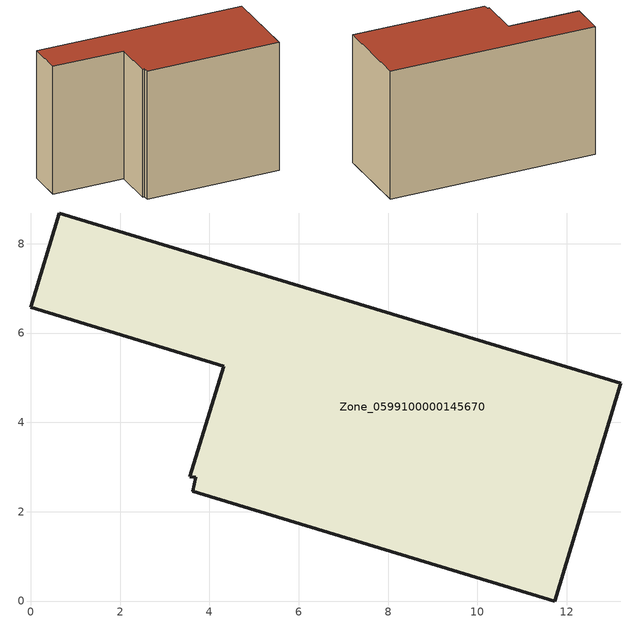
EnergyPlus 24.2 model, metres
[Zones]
Zone_0599100000145670
 floor ground (C_G): 13.21,4.88 11.73,0 3.62,2.45 3.7,2.77 3.56,2.78 4.32,5.26 0,6.58 0.64,8.69 z0
 wall outside (C_F): 11.73,0 13.21,4.88 0.64,8.69 0,6.58 4.32,5.26 3.56,2.78 3.7,2.77 3.62,2.45 11.73,0 z0:8.33
 roof outside (C_R): 3.56,2.78 3.7,2.77 3.62,2.45 11.73,0 13.21,4.88 0.64,8.69 0,6.58 4.32,5.26 z8.33
[BUILDING]
Pand.0599100000145670: North Axis=0; Terrain=City; Loads Convergence Tolerance Value=0.04; Temperature Convergence Tolerance Value=0.4; Solar Distribution=FullExterior; Maximum Number of Warmup Days=25; Minimum Number of Warmup Days=1
[Site:Location]
Rotterdam.The.Hague.AP_ZH_NLD Design_Conditions: Latitude=51.96; Longitude=4.45; Time Zone=1; Elevation=-4.5
[SITE:GROUNDTEMPERATURE:BUILDINGSURFACE]
18, 18, 18, 18, 18, 18, 18, 18, 18, 18, 18, 18
[MATERIAL] Thermal Absorptance=0.9; Solar Absorptance=0.7; Visible Absorptance=0.7
Name | Roughness | Thickness | Conductivity | Density | Specific Heat
G.TI.1975-1991 | MediumSmooth | 0.15 | 0.288461 | 540 | 1210
F.TI.1975-1991 | Rough | 0.3 | 0.230769 | 1920 | 840
R.TI.1975-1991 | MediumRough | 0.2 | 0.153846 | 1500 | 1000
[CONSTRUCTION]
C_G: G.TI.1975-1991
C_F: F.TI.1975-1991
C_R: R.TI.1975-1991
[ZONE]
Zone_0599100000145670: Type=1; Multiplier=1; Ceiling Height=Autocalculate; Volume=Autocalculate; Floor Area=autocalculate; Part of Total Floor Area=Yes
[ZONEINFILTRATION:DESIGNFLOWRATE]
Infil_Zone_0599100000145670: Zone or ZoneList or Space or SpaceList=Zone_0599100000145670; Schedule=AlwaysOn; Design Flow Rate Calculation Method=Flow/Area; Flow Rate per Floor Area=0.003; Constant Term Coefficient=1; Temperature Term Coefficient=0; Velocity Term Coefficient=0; Velocity Squared Term Coefficient=0
[HVACTEMPLATE:ZONE:IDEALLOADSAIRSYSTEM]
Zone_0599100000145670: Maximum Heating Supply Air Temperature=50; Minimum Cooling Supply Air Temperature=13; Maximum Heating Supply Air Humidity Ratio=0.0156; Minimum Cooling Supply Air Humidity Ratio=0.0077; Heating Limit=NoLimit; Cooling Limit=NoLimit; Dehumidification Control Type=ConstantSensibleHeatRatio; Cooling Sensible Heat Ratio=0.7; Dehumidification Setpoint=60; Humidification Control Type=None; Humidification Setpoint=30; Outdoor Air Method=None; Outdoor Air Flow Rate per Person=0.00944; Outdoor Air Flow Rate per Zone Floor Area=0; Outdoor Air Flow Rate per Zone=0; Demand Controlled Ventilation Type=None; Outdoor Air Economizer Type=NoEconomizer; Heat Recovery Type=None; Sensible Heat Recovery Effectiveness=0.7; Latent Heat Recovery Effectiveness=0.65
[ZONECONTROL:THERMOSTAT]
ThermostatControl_Zone_0599100000145670: Zone or ZoneList=Zone_0599100000145670; Control Type Schedule=DualSetpointControlType; Control 1=Thermostat_Zone_0599100000145670; Temperature Difference Between Cutout And Setpoint=0
[THERMOSTATSETPOINT:DUALSETPOINT]
Thermostat_Zone_0599100000145670: Heating Setpoint Temperature Schedule=HeatingSetpoint_Zone_0599100000145670; Cooling Setpoint Temperature Schedule=CoolingSetpoint_Zone_0599100000145670
[SCHEDULE:COMPACT]
HeatingSetpoint_Zone_0599100000145670: Through: 12/31, For: AllDays, Until: 24:00, 21
CoolingSetpoint_Zone_0599100000145670: Through: 12/31, For: AllDays, Until: 24:00, 24
DualSetpointControlType: Through: 12/31, For: AllDays, Until: 24:00, 4
AlwaysOn: Through: 12/31, For: AllDays, Until: 24:00, 1
